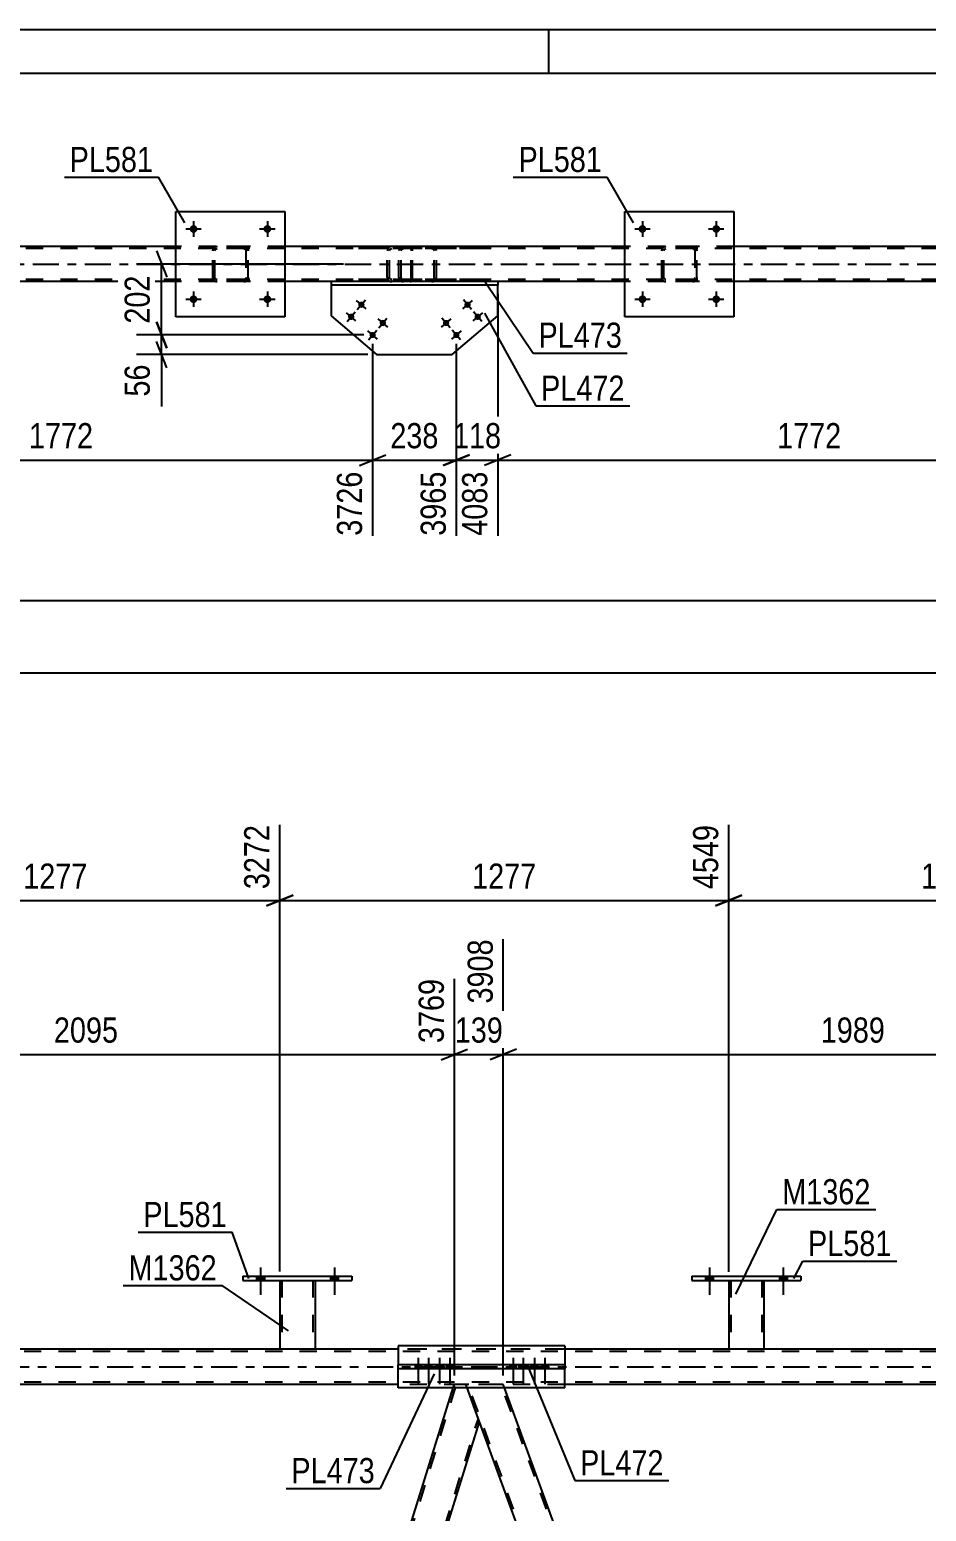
# Model space of a CAD drawing. Header units: millimetres. Extents: x -57 to 784, y -442 to 152.
# Drawn here: x 94.5 to 196.5, y -16.4 to 152.2 of the extents above; entities that cross this region are included whole.
import ezdxf

# ---------------------------------------------------------------- set-up
doc = ezdxf.new("R2010")
doc.units = ezdxf.units.MM
doc.linetypes.add('DXK_LINE_DOT2', pattern=[3.9198, 1.9599, -1.9599])
doc.linetypes.add('DXK_LINE_DOT3', pattern=[5.9187, 2.979, -0.9799, 0.9799, -0.9799])
doc.styles.add('Arial Narrow', font='ARIALN.TTF', dxfattribs={"height": 0.2})

# ---------------------------------------------------------------- blocks, each defined once
blk = doc.blocks.new('Unknown-761523242-1114')
at = {"color": 5, "linetype": 'Continuous'}
for p, q in [((783.59, 152.19), (-57.41, 152.19)), ((153.59, 147.19), (153.59, 152.19)), ((778.59, 147.19), (-52.41, 147.19))]:
    blk.add_line(p, q, dxfattribs=at)
blk = doc.blocks.new('Bolt-761523242-2425 - 2393')
at = {"linetype": 'Continuous'}
for points in [[(144.06, 120.65, -1), (144.61, 121.12, -1)], [(145.22, 119.28, -1), (145.77, 119.75, -1)], [(141.62, 118.58, -1), (142.17, 119.04, -1)], [(142.79, 117.21, -1), (143.34, 117.67, -1)]]:
    blk.add_hatch(color=1, dxfattribs=at).paths.add_polyline_path(points)
at = {"color": 1, "linetype": 'Continuous'}
for p, q in [((144.8, 120.34), (143.86, 121.43)), ((144.88, 121.35), (143.78, 120.42)), ((146.05, 119.98), (144.95, 119.05)), ((145.96, 118.97), (145.03, 120.06)), ((142.44, 119.28), (141.35, 118.34)), ((142.36, 118.26), (141.43, 119.36)), ((143.61, 117.91), (142.51, 116.97)), ((143.53, 116.89), (142.59, 117.99))]:
    blk.add_line(p, q, dxfattribs=at)
blk = doc.blocks.new('Bolt-761523242-2426 - 2393')
at = {"linetype": 'Continuous'}
for points in [[(130.82, 119.75, -1), (131.37, 119.28, -1)], [(131.99, 121.12, -1), (132.53, 120.65, -1)], [(134.42, 119.04, -1), (134.97, 118.58, -1)], [(133.26, 117.67, -1), (133.8, 117.21, -1)]]:
    blk.add_hatch(color=1, dxfattribs=at).paths.add_polyline_path(points)
at = {"color": 1, "linetype": 'Continuous'}
for p, q in [((131.79, 120.34), (132.73, 121.43)), ((131.64, 119.05), (130.55, 119.98)), ((130.63, 118.97), (131.56, 120.06)), ((132.81, 120.42), (131.71, 121.35)), ((135.25, 118.34), (134.15, 119.28)), ((134.23, 118.26), (135.16, 119.36)), ((134.08, 116.97), (132.98, 117.91)), ((133.06, 116.89), (134, 117.99))]:
    blk.add_line(p, q, dxfattribs=at)
blk = doc.blocks.new('Bolt-761523242-2449 - 2393')
at = {"linetype": 'Continuous'}
for points in [[(164.68, 129.51, -1), (163.8, 129.51, -1)], [(173.08, 129.51, -1), (172.2, 129.51, -1)]]:
    blk.add_hatch(color=1, dxfattribs=at).paths.add_polyline_path(points)
at = {"color": 1, "linetype": 'Continuous'}
for p, q in [((164.24, 130.39), (164.24, 128.63)), ((172.64, 130.39), (172.64, 128.63)), ((163.36, 129.51), (165.12, 129.51)), ((171.76, 129.51), (173.52, 129.51))]:
    blk.add_line(p, q, dxfattribs=at)
blk = doc.blocks.new('Bolt-761523242-2450 - 2393')
at = {"linetype": 'Continuous'}
for points in [[(164.68, 121.51, -1), (163.8, 121.51, -1)], [(173.08, 121.51, -1), (172.2, 121.51, -1)]]:
    blk.add_hatch(color=1, dxfattribs=at).paths.add_polyline_path(points)
at = {"color": 1, "linetype": 'Continuous'}
for p, q in [((163.36, 121.51), (165.12, 121.51)), ((164.24, 122.39), (164.24, 120.63)), ((171.76, 121.51), (173.52, 121.51)), ((172.64, 122.39), (172.64, 120.63))]:
    blk.add_line(p, q, dxfattribs=at)
blk = doc.blocks.new('Bolt-761523242-2455 - 2393')
at = {"linetype": 'Continuous'}
for points in [[(113.6, 129.51, -1), (112.72, 129.51, -1)], [(122, 129.51, -1), (121.12, 129.51, -1)]]:
    blk.add_hatch(color=1, dxfattribs=at).paths.add_polyline_path(points)
at = {"color": 1, "linetype": 'Continuous'}
for p, q in [((113.16, 130.39), (113.16, 128.63)), ((121.56, 130.39), (121.56, 128.63)), ((112.28, 129.51), (114.04, 129.51)), ((120.68, 129.51), (122.44, 129.51))]:
    blk.add_line(p, q, dxfattribs=at)
blk = doc.blocks.new('Bolt-761523242-2456 - 2393')
at = {"linetype": 'Continuous'}
for points in [[(113.6, 121.51, -1), (112.72, 121.51, -1)], [(122, 121.51, -1), (121.12, 121.51, -1)]]:
    blk.add_hatch(color=1, dxfattribs=at).paths.add_polyline_path(points)
at = {"color": 1, "linetype": 'Continuous'}
for p, q in [((112.28, 121.51), (114.04, 121.51)), ((113.16, 122.39), (113.16, 120.63)), ((120.68, 121.51), (122.44, 121.51)), ((121.56, 122.39), (121.56, 120.63))]:
    blk.add_line(p, q, dxfattribs=at)
blk = doc.blocks.new('Part-761523242-2513 - 2393')
at = {"color": 2, "linetype": 'Continuous'}
for p, q in [((128.82, 123.11), (128.82, 119.62)), ((147.78, 119.62), (147.78, 123.11)), ((128.82, 119.62), (133.99, 115.21)), ((142.6, 115.21), (147.78, 119.62)), ((133.99, 115.21), (142.6, 115.21))]:
    blk.add_line(p, q, dxfattribs=at)
at = {"color": 7, "linetype": 'DXK_LINE_DOT2'}
blk.add_line((147.78, 123.11), (128.82, 123.11), dxfattribs=at)
blk = doc.blocks.new('Part-761523242-2616 - 2393')
at = {"color": 2, "linetype": 'Continuous'}
for p, q in [((162.24, 119.51), (162.24, 131.51)), ((162.24, 131.51), (174.64, 131.51)), ((174.64, 131.51), (174.64, 119.51)), ((174.64, 119.51), (162.24, 119.51))]:
    blk.add_line(p, q, dxfattribs=at)
blk = doc.blocks.new('Part-761523242-2617 - 2393')
at = {"color": 7, "linetype": 'DXK_LINE_DOT2'}
for p, q in [((166.44, 127.03), (166.48, 127.21)), ((166.48, 127.21), (166.44, 127.03)), ((166.44, 123.99), (166.44, 127.03)), ((166.68, 127.03), (166.7, 127.12)), ((166.68, 123.99), (166.68, 127.03)), ((166.7, 127.12), (166.75, 127.2)), ((166.74, 127.47), (166.92, 127.51)), ((166.92, 127.51), (166.74, 127.47)), ((166.75, 127.2), (166.83, 127.25)), ((166.83, 127.25), (166.92, 127.27)), ((169.96, 127.51), (166.92, 127.51)), ((169.96, 127.27), (166.92, 127.27)), ((169.96, 127.51), (170.14, 127.47)), ((170.14, 127.47), (169.96, 127.51)), ((169.96, 127.27), (170.05, 127.25)), ((170.05, 127.25), (170.13, 127.2)), ((170.13, 127.2), (170.18, 127.12)), ((170.18, 127.12), (170.2, 127.03)), ((170.2, 127.03), (170.2, 123.99)), ((170.4, 127.21), (170.44, 127.03)), ((170.44, 127.03), (170.4, 127.21)), ((170.44, 123.99), (170.44, 127.03)), ((166.48, 123.8), (166.44, 123.99)), ((166.44, 123.99), (166.48, 123.8)), ((166.7, 123.89), (166.68, 123.99)), ((166.75, 123.82), (166.7, 123.89)), ((166.92, 123.51), (166.74, 123.54)), ((166.74, 123.54), (166.92, 123.51)), ((166.83, 123.76), (166.75, 123.82)), ((166.92, 123.75), (166.83, 123.76)), ((169.96, 123.75), (166.92, 123.75)), ((169.96, 123.51), (166.92, 123.51)), ((170.05, 123.76), (169.96, 123.75)), ((170.14, 123.54), (169.96, 123.51)), ((169.96, 123.51), (170.14, 123.54)), ((170.13, 123.82), (170.05, 123.76)), ((170.18, 123.89), (170.13, 123.82)), ((170.2, 123.99), (170.18, 123.89)), ((170.44, 123.99), (170.4, 123.8)), ((170.4, 123.8), (170.44, 123.99))]:
    blk.add_line(p, q, dxfattribs=at)
at = {"color": 7, "linetype": 'DXK_LINE_DOT3'}
blk.add_line((168.44, 125.51), (168.44, 125.51), dxfattribs=at)
at = {"color": 7, "linetype": 'DXK_LINE_DOT2'}
for centre, start, end in [((166.92, 127.03), 112.5, 157.5), ((166.92, 127.03), 112.5, 157.5), ((169.96, 127.03), 22.5, 67.5), ((169.96, 127.03), 22.5, 67.5), ((166.92, 123.99), 202.5, 247.5), ((166.92, 123.99), 202.5, 247.5), ((169.96, 123.99), 292.5, 337.5), ((169.96, 123.99), 292.5, 337.5)]:
    blk.add_arc(centre, 0.48, start, end, dxfattribs=at)
blk = doc.blocks.new('Part-761523242-2634 - 2393')
at = {"color": 2, "linetype": 'Continuous'}
for p, q in [((111.16, 119.51), (111.16, 131.51)), ((111.16, 131.51), (123.56, 131.51)), ((123.56, 131.51), (123.56, 119.51)), ((123.56, 119.51), (111.16, 119.51))]:
    blk.add_line(p, q, dxfattribs=at)
blk = doc.blocks.new('Part-761523242-2635 - 2393')
at = {"color": 7, "linetype": 'DXK_LINE_DOT2'}
for p, q in [((115.36, 127.03), (115.39, 127.21)), ((115.39, 127.21), (115.36, 127.03)), ((115.36, 123.99), (115.36, 127.03)), ((115.6, 127.03), (115.62, 127.12)), ((115.6, 123.99), (115.6, 127.03)), ((115.62, 127.12), (115.67, 127.2)), ((115.65, 127.47), (115.84, 127.51)), ((115.84, 127.51), (115.65, 127.47)), ((115.67, 127.2), (115.75, 127.25)), ((115.75, 127.25), (115.84, 127.27)), ((118.88, 127.51), (115.84, 127.51)), ((118.88, 127.27), (115.84, 127.27)), ((118.88, 127.51), (119.06, 127.47)), ((119.06, 127.47), (118.88, 127.51)), ((118.88, 127.27), (118.97, 127.25)), ((118.97, 127.25), (119.05, 127.2)), ((119.05, 127.2), (119.1, 127.12)), ((119.1, 127.12), (119.12, 127.03)), ((119.12, 127.03), (119.12, 123.99)), ((119.32, 127.21), (119.36, 127.03)), ((119.36, 127.03), (119.32, 127.21)), ((119.36, 123.99), (119.36, 127.03)), ((115.39, 123.8), (115.36, 123.99)), ((115.36, 123.99), (115.39, 123.8)), ((115.62, 123.89), (115.6, 123.99)), ((115.67, 123.82), (115.62, 123.89)), ((115.84, 123.51), (115.65, 123.54)), ((115.65, 123.54), (115.84, 123.51)), ((115.75, 123.76), (115.67, 123.82)), ((115.84, 123.75), (115.75, 123.76)), ((118.88, 123.75), (115.84, 123.75)), ((118.88, 123.51), (115.84, 123.51)), ((118.97, 123.76), (118.88, 123.75)), ((119.06, 123.54), (118.88, 123.51)), ((118.88, 123.51), (119.06, 123.54)), ((119.05, 123.82), (118.97, 123.76)), ((119.1, 123.89), (119.05, 123.82)), ((119.12, 123.99), (119.1, 123.89)), ((119.36, 123.99), (119.32, 123.8)), ((119.32, 123.8), (119.36, 123.99))]:
    blk.add_line(p, q, dxfattribs=at)
at = {"color": 7, "linetype": 'DXK_LINE_DOT3'}
blk.add_line((117.36, 125.51), (117.36, 125.51), dxfattribs=at)
at = {"color": 7, "linetype": 'DXK_LINE_DOT2'}
for centre, start, end in [((115.84, 127.03), 112.5, 157.5), ((115.84, 127.03), 112.5, 157.5), ((118.88, 127.03), 22.5, 67.5), ((118.88, 127.03), 22.5, 67.5), ((115.84, 123.99), 202.5, 247.5), ((115.84, 123.99), 202.5, 247.5), ((118.88, 123.99), 292.5, 337.5), ((118.88, 123.99), 292.5, 337.5)]:
    blk.add_arc(centre, 0.48, start, end, dxfattribs=at)
blk = doc.blocks.new('Part-761523242-2688 - 2393')
at = {"color": 2, "linetype": 'Continuous'}
for p, q in [((147.78, 123.51), (128.82, 123.51)), ((128.82, 123.51), (128.82, 123.11)), ((147.78, 123.51), (147.78, 123.11)), ((147.78, 123.11), (128.82, 123.11))]:
    blk.add_line(p, q, dxfattribs=at)
blk = doc.blocks.new('Part-761523242-2753 - 2393')
at = {"color": 7, "linetype": 'DXK_LINE_DOT2'}
for p, q in [((695.78, 127.27), (35.68, 127.27)), ((123.56, 127.51), (111.16, 127.51)), ((174.64, 127.51), (162.24, 127.51)), ((695.78, 123.75), (35.68, 123.75)), ((123.56, 123.51), (111.16, 123.51)), ((147.78, 123.51), (128.82, 123.51)), ((174.64, 123.51), (162.24, 123.51))]:
    blk.add_line(p, q, dxfattribs=at)
at = {"color": 2, "linetype": 'Continuous'}
for p, q in [((111.16, 127.51), (72.48, 127.51)), ((162.24, 127.51), (123.56, 127.51)), ((213.32, 127.51), (174.64, 127.51)), ((111.16, 123.51), (72.48, 123.51)), ((128.82, 123.51), (123.56, 123.51)), ((162.24, 123.51), (147.78, 123.51)), ((213.32, 123.51), (174.64, 123.51))]:
    blk.add_line(p, q, dxfattribs=at)
at = {"color": 7, "linetype": 'DXK_LINE_DOT3'}
blk.add_line((35.68, 125.51), (705.78, 125.51), dxfattribs=at)
blk = doc.blocks.new('Part-761523242-2763 - 2393')
at = {"color": 7, "linetype": 'DXK_LINE_DOT2'}
for p, q in [((136.57, 127.2), (136.53, 127.03)), ((136.53, 123.99), (136.53, 127.03)), ((136.57, 127.21), (136.57, 127.2)), ((136.79, 127.03), (136.81, 127.12)), ((136.79, 123.99), (136.79, 127.03)), ((136.81, 127.12), (136.86, 127.2)), ((137.04, 127.51), (136.85, 127.47)), ((136.86, 127.2), (136.95, 127.25)), ((136.95, 127.25), (137.04, 127.27)), ((145.38, 127.51), (137.04, 127.51)), ((145.38, 127.27), (137.04, 127.27)), ((140.47, 127.47), (140.28, 127.51)), ((140.28, 127.27), (140.38, 127.25)), ((140.38, 127.25), (140.46, 127.2)), ((140.46, 127.2), (140.51, 127.12)), ((140.51, 127.12), (140.53, 127.03)), ((140.53, 123.99), (140.53, 127.03)), ((140.75, 127.2), (140.75, 127.21)), ((140.79, 127.03), (140.75, 127.2)), ((140.79, 123.99), (140.79, 127.03)), ((136.53, 123.99), (136.55, 123.9)), ((136.55, 123.9), (136.57, 123.8)), ((136.81, 123.9), (136.79, 123.99)), ((136.86, 123.82), (136.81, 123.9)), ((136.85, 123.54), (137.04, 123.51)), ((136.95, 123.77), (136.86, 123.82)), ((137.04, 123.75), (136.95, 123.77)), ((145.38, 123.75), (137.04, 123.75)), ((145.38, 123.51), (137.04, 123.51)), ((140.38, 123.77), (140.28, 123.75)), ((140.28, 123.51), (140.47, 123.54)), ((140.46, 123.82), (140.38, 123.77)), ((140.51, 123.9), (140.46, 123.82)), ((140.53, 123.99), (140.51, 123.9)), ((140.75, 123.8), (140.77, 123.9)), ((140.77, 123.9), (140.79, 123.99))]:
    blk.add_line(p, q, dxfattribs=at)
for centre, start, end in [((137.02, 127.01), 110.7583, 155.68), ((140.3, 127.01), 24.32, 69.2417), ((137.02, 124.01), 204.32, 249.2417), ((140.3, 124.01), 290.7583, 335.68)]:
    blk.add_arc(centre, 0.496, start, end, dxfattribs=at)
blk = doc.blocks.new('Part-761523242-2764 - 2393')
at = {"color": 7, "linetype": 'DXK_LINE_DOT2'}
for p, q in [((137.81, 127.51), (131.35, 127.51)), ((137.81, 127.27), (131.35, 127.27)), ((135.25, 127.2), (135.21, 127.03)), ((135.21, 123.99), (135.21, 127.03)), ((135.25, 127.21), (135.25, 127.2)), ((135.47, 127.03), (135.48, 127.12)), ((135.47, 123.99), (135.47, 127.03)), ((135.48, 127.12), (135.54, 127.2)), ((135.72, 127.51), (135.52, 127.47)), ((135.54, 127.2), (135.62, 127.25)), ((135.62, 127.25), (135.72, 127.27)), ((136.53, 127.27), (136.53, 127.51)), ((137.91, 127.47), (137.81, 127.51)), ((137.81, 127.27), (137.86, 127.25)), ((137.86, 127.25), (137.9, 127.2)), ((137.9, 127.2), (137.93, 127.12)), ((138, 127.37), (137.91, 127.47)), ((137.93, 127.12), (137.94, 127.03)), ((137.94, 123.99), (137.94, 127.03)), ((138.06, 127.21), (138, 127.37)), ((138.08, 127.03), (138.06, 127.21)), ((138.08, 123.99), (138.08, 127.03)), ((137.81, 123.75), (131.35, 123.75)), ((137.81, 123.51), (131.35, 123.51)), ((135.21, 123.99), (135.23, 123.9)), ((135.23, 123.9), (135.25, 123.8)), ((135.48, 123.9), (135.47, 123.99)), ((135.54, 123.82), (135.48, 123.9)), ((135.52, 123.54), (135.72, 123.51)), ((135.62, 123.77), (135.54, 123.82)), ((135.72, 123.75), (135.62, 123.77)), ((136.53, 123.51), (136.53, 123.75)), ((137.86, 123.77), (137.81, 123.75)), ((137.81, 123.51), (137.91, 123.54)), ((137.9, 123.82), (137.86, 123.77)), ((137.93, 123.9), (137.9, 123.82)), ((137.91, 123.54), (138, 123.65)), ((137.94, 123.99), (137.93, 123.9)), ((138, 123.65), (138.06, 123.8)), ((138.06, 123.8), (138.08, 123.99))]:
    blk.add_line(p, q, dxfattribs=at)
for centre, start, end in [((135.7, 127.01), 111.1941, 156.1506), ((135.7, 124), 203.8494, 248.8059)]:
    blk.add_arc(centre, 0.492, start, end, dxfattribs=at)
blk = doc.blocks.new('Part-761523242-6020 - 5969')
at = {"color": 2, "linetype": 'Continuous'}
for p, q in [((155.4, 2.4), (136.44, 2.4)), ((136.44, 2.4), (136.44, 0.24)), ((155.4, 2.4), (155.4, 0.24)), ((136.44, -2.4), (136.44, -0.24)), ((155.4, -2.4), (155.4, -0.24)), ((155.4, -2.4), (136.44, -2.4))]:
    blk.add_line(p, q, dxfattribs=at)
at = {"color": 7, "linetype": 'DXK_LINE_DOT2'}
for p, q in [((136.44, -0.24), (136.44, 0.24)), ((155.4, 0.24), (155.4, -0.24))]:
    blk.add_line(p, q, dxfattribs=at)
blk = doc.blocks.new('Bolt-761523242-6437 - 5969')
at = {"linetype": 'Continuous'}
for points in [[(120.34, 9.84), (121.22, 9.84), (121.22, 10.32), (120.34, 10.32)], [(128.74, 9.84), (129.62, 9.84), (129.62, 10.32), (128.74, 10.32)]]:
    blk.add_hatch(color=1, dxfattribs=at).paths.add_polyline_path(points)
at = {"color": 1, "linetype": 'Continuous'}
for p, q in [((120.34, 10.32), (120.34, 9.84)), ((120.78, 11.32), (120.78, 8.2)), ((121.22, 10.32), (121.22, 9.84)), ((128.74, 10.32), (128.74, 9.84)), ((129.18, 11.32), (129.18, 8.2)), ((129.62, 10.32), (129.62, 9.84))]:
    blk.add_line(p, q, dxfattribs=at)
blk = doc.blocks.new('Part-761523242-6097 - 5969')
at = {"color": 7, "linetype": 'DXK_LINE_DOT2'}
for p, q in [((703.4, 1.76), (8.62, 1.76)), ((664.7, 2), (136.44, 2)), ((155.4, 2), (136.44, 2)), ((703.4, -1.76), (8.62, -1.76)), ((155.4, -2), (136.44, -2))]:
    blk.add_line(p, q, dxfattribs=at)
at = {"color": 2, "linetype": 'Continuous'}
for p, q in [((136.44, 2), (70.26, 2)), ((221.57, 2), (155.4, 2)), ((136.44, -2), (70.26, -2)), ((221.57, -2), (155.4, -2))]:
    blk.add_line(p, q, dxfattribs=at)
at = {"color": 7, "linetype": 'DXK_LINE_DOT3'}
blk.add_line((8.62, 0), (703.4, 0), dxfattribs=at)
blk = doc.blocks.new('Bolt-761523242-6436 - 5969')
at = {"linetype": 'Continuous'}
for points in [[(120.34, 9.84), (121.22, 9.84), (121.22, 10.32), (120.34, 10.32)], [(128.74, 9.84), (129.62, 9.84), (129.62, 10.32), (128.74, 10.32)]]:
    blk.add_hatch(color=1, dxfattribs=at).paths.add_polyline_path(points)
at = {"color": 1, "linetype": 'Continuous'}
for p, q in [((120.34, 10.32), (120.34, 9.84)), ((120.78, 11.32), (120.78, 8.2)), ((121.22, 10.32), (121.22, 9.84)), ((128.74, 10.32), (128.74, 9.84)), ((129.18, 11.32), (129.18, 8.2)), ((129.62, 10.32), (129.62, 9.84))]:
    blk.add_line(p, q, dxfattribs=at)
blk = doc.blocks.new('Part-761523242-6142 - 5969')
at = {"color": 2, "linetype": 'Continuous'}
for p, q in [((227.85, -2.4), (191.27, -119.75)), ((230.84, -6.25), (229.43, -2.4)), ((230.84, -6.25), (194.57, -122.59)), ((191.27, -119.75), (192.3, -122.59))]:
    blk.add_line(p, q, dxfattribs=at)
at = {"color": 7, "linetype": 'DXK_LINE_DOT2'}
for p, q in [((228.22, -2), (191.4, -120.12)), ((227.97, -2), (227.85, -2.4)), ((229.29, -2), (227.97, -2)), ((229.43, -2.4), (229.29, -2)), ((230.7, -5.88), (194.19, -123)), ((192.45, -123), (192.3, -122.59)), ((194.45, -123), (192.45, -123)), ((194.57, -122.59), (194.45, -123))]:
    blk.add_line(p, q, dxfattribs=at)
blk = doc.blocks.new('Part-761523242-6147 - 5969')
at = {"color": 7, "linetype": 'DXK_LINE_DOT2'}
for p, q in [((148.41, -2), (144.15, -2)), ((145.7, -6.25), (144.15, -2)), ((188.45, -123), (144.41, -2)), ((192.2, -123), (148.16, -2)), ((148.56, -2.4), (148.41, -2)), ((192.45, -123), (191.27, -119.75)), ((188.19, -123), (188.05, -122.59)), ((192.45, -123), (188.19, -123))]:
    blk.add_line(p, q, dxfattribs=at)
at = {"color": 2, "linetype": 'Continuous'}
for p, q in [((191.27, -119.75), (148.56, -2.4)), ((188.05, -122.59), (145.7, -6.25))]:
    blk.add_line(p, q, dxfattribs=at)
blk = doc.blocks.new('Part-761523242-6152 - 5969')
at = {"color": 2, "linetype": 'Continuous'}
for p, q in [((106.13, -119.75), (142.71, -2.4)), ((145.7, -6.25), (144.3, -2.4)), ((109.44, -122.59), (145.7, -6.25)), ((106.13, -119.75), (107.17, -122.59))]:
    blk.add_line(p, q, dxfattribs=at)
at = {"color": 7, "linetype": 'DXK_LINE_DOT2'}
for p, q in [((106.27, -120.12), (143.09, -2)), ((142.71, -2.4), (142.84, -2)), ((144.15, -2), (142.84, -2)), ((144.3, -2.4), (144.15, -2)), ((109.06, -123), (145.57, -5.88)), ((107.32, -123), (107.17, -122.59)), ((109.31, -123), (107.32, -123)), ((109.31, -123), (109.44, -122.59))]:
    blk.add_line(p, q, dxfattribs=at)
blk = doc.blocks.new('Part-761523242-6162 - 5969')
at = {"color": 7, "linetype": 'DXK_LINE_DOT2'}
for p, q in [((63.28, -2), (59.02, -2)), ((59.16, -2.4), (59.02, -2)), ((103.32, -123), (59.27, -2)), ((107.06, -123), (63.02, -2)), ((63.42, -2.4), (63.28, -2)), ((107.32, -123), (106.13, -119.75)), ((103.06, -123), (102.91, -122.59)), ((107.32, -123), (103.06, -123))]:
    blk.add_line(p, q, dxfattribs=at)
at = {"color": 2, "linetype": 'Continuous'}
for p, q in [((102.91, -122.59), (59.16, -2.4)), ((106.13, -119.75), (63.42, -2.4))]:
    blk.add_line(p, q, dxfattribs=at)
blk = doc.blocks.new('Part-761523242-6192 - 5969')
at = {"color": 2, "linetype": 'Continuous'}
for p, q in [((122.98, 9.84), (122.98, 2)), ((126.98, 9.84), (126.98, 2)), ((126.94, 2), (122.98, 2)), ((126.98, 2), (126.94, 2))]:
    blk.add_line(p, q, dxfattribs=at)
at = {"color": 7, "linetype": 'DXK_LINE_DOT2'}
for p, q in [((122.98, 9.84), (126.98, 9.84)), ((122.98, 9.84), (122.98, 9.84)), ((122.98, 9.84), (122.98, 9.84)), ((123.22, 9.84), (123.22, 2)), ((126.74, 9.84), (126.74, 2)), ((126.98, 9.84), (126.98, 9.84)), ((126.98, 9.84), (126.98, 9.84)), ((126.72, 2), (126.74, 2)), ((126.98, 2), (126.98, 2))]:
    blk.add_line(p, q, dxfattribs=at)
blk = doc.blocks.new('Part-761523242-6197 - 5969')
at = {"color": 2, "linetype": 'Continuous'}
for p, q in [((118.78, 10.32), (118.78, 9.84)), ((118.78, 10.32), (131.18, 10.32)), ((131.18, 10.32), (131.18, 9.84)), ((118.78, 9.84), (131.18, 9.84))]:
    blk.add_line(p, q, dxfattribs=at)
blk = doc.blocks.new('Part-761523242-6222 - 5969')
at = {"color": 2, "linetype": 'Continuous'}
for p, q in [((174.06, 9.84), (174.06, 2)), ((178.06, 9.84), (178.06, 2)), ((178.02, 2), (174.06, 2)), ((178.06, 2), (178.02, 2))]:
    blk.add_line(p, q, dxfattribs=at)
at = {"color": 7, "linetype": 'DXK_LINE_DOT2'}
for p, q in [((174.06, 9.84), (178.06, 9.84)), ((174.06, 9.84), (174.06, 9.84)), ((174.06, 9.84), (174.06, 9.84)), ((174.3, 9.84), (174.3, 2)), ((177.82, 9.84), (177.82, 2)), ((178.06, 9.84), (178.06, 9.84)), ((178.06, 9.84), (178.06, 9.84)), ((177.8, 2), (177.82, 2)), ((178.06, 2), (178.06, 2))]:
    blk.add_line(p, q, dxfattribs=at)
blk = doc.blocks.new('Part-761523242-6227 - 5969')
at = {"color": 2, "linetype": 'Continuous'}
for p, q in [((169.86, 10.32), (169.86, 9.84)), ((169.86, 10.32), (182.26, 10.32)), ((182.26, 10.32), (182.26, 9.84)), ((169.86, 9.84), (182.26, 9.84))]:
    blk.add_line(p, q, dxfattribs=at)
blk = doc.blocks.new('Bolt-761523242-6466 - 5969')
at = {"linetype": 'Continuous'}
for points in [[(139.08, 0.24), (138.36, 0.24), (138.36, -0.24), (139.08, -0.24)], [(140.24, 0.24), (139.52, 0.24), (139.52, -0.24), (140.24, -0.24)], [(141.51, 0.24), (140.79, 0.24), (140.79, -0.24), (141.51, -0.24)], [(142.68, 0.24), (141.96, 0.24), (141.96, -0.24), (142.68, -0.24)]]:
    blk.add_hatch(color=1, dxfattribs=at).paths.add_polyline_path(points)
at = {"color": 1, "linetype": 'Continuous'}
for p, q in [((138.36, 0.24), (138.36, -0.24)), ((138.72, 1.04), (138.72, -1.96)), ((139.08, 0.24), (139.08, -0.24)), ((139.52, 0.24), (139.52, -0.24)), ((139.88, 1.04), (139.88, -1.96)), ((140.24, 0.24), (140.24, -0.24)), ((140.79, 0.24), (140.79, -0.24)), ((141.15, 1.04), (141.15, -1.96)), ((141.51, 0.24), (141.51, -0.24)), ((141.96, 0.24), (141.96, -0.24)), ((142.32, 1.04), (142.32, -1.96)), ((142.68, 0.24), (142.68, -0.24))]:
    blk.add_line(p, q, dxfattribs=at)
blk = doc.blocks.new('Part-761523242-6358 - 5969')
at = {"color": 2, "linetype": 'Continuous'}
for p, q in [((136.44, -0.24), (136.44, 0.24)), ((155.4, 0.24), (136.44, 0.24)), ((141.62, -0.24), (141.62, 0.24)), ((150.22, -0.24), (150.22, 0.24)), ((155.4, -0.24), (155.4, 0.24)), ((155.4, -0.24), (136.44, -0.24))]:
    blk.add_line(p, q, dxfattribs=at)
blk = doc.blocks.new('Bolt-761523242-6442 - 5969')
at = {"linetype": 'Continuous'}
for points in [[(171.42, 9.84), (172.3, 9.84), (172.3, 10.32), (171.42, 10.32)], [(179.82, 9.84), (180.7, 9.84), (180.7, 10.32), (179.82, 10.32)]]:
    blk.add_hatch(color=1, dxfattribs=at).paths.add_polyline_path(points)
at = {"color": 1, "linetype": 'Continuous'}
for p, q in [((171.42, 10.32), (171.42, 9.84)), ((171.86, 11.32), (171.86, 8.2)), ((172.3, 10.32), (172.3, 9.84)), ((179.82, 10.32), (179.82, 9.84)), ((180.26, 11.32), (180.26, 8.2)), ((180.7, 10.32), (180.7, 9.84))]:
    blk.add_line(p, q, dxfattribs=at)
blk = doc.blocks.new('Bolt-761523242-6443 - 5969')
at = {"linetype": 'Continuous'}
for points in [[(171.42, 9.84), (172.3, 9.84), (172.3, 10.32), (171.42, 10.32)], [(179.82, 9.84), (180.7, 9.84), (180.7, 10.32), (179.82, 10.32)]]:
    blk.add_hatch(color=1, dxfattribs=at).paths.add_polyline_path(points)
at = {"color": 1, "linetype": 'Continuous'}
for p, q in [((171.42, 10.32), (171.42, 9.84)), ((171.86, 11.32), (171.86, 8.2)), ((172.3, 10.32), (172.3, 9.84)), ((179.82, 10.32), (179.82, 9.84)), ((180.26, 11.32), (180.26, 8.2)), ((180.7, 10.32), (180.7, 9.84))]:
    blk.add_line(p, q, dxfattribs=at)
blk = doc.blocks.new('Bolt-761523242-6467 - 5969')
at = {"linetype": 'Continuous'}
for points in [[(149.88, 0.24), (149.16, 0.24), (149.16, -0.24), (149.88, -0.24)], [(151.04, 0.24), (150.32, 0.24), (150.32, -0.24), (151.04, -0.24)], [(152.31, 0.24), (151.59, 0.24), (151.59, -0.24), (152.31, -0.24)], [(153.48, 0.24), (152.76, 0.24), (152.76, -0.24), (153.48, -0.24)]]:
    blk.add_hatch(color=1, dxfattribs=at).paths.add_polyline_path(points)
at = {"color": 1, "linetype": 'Continuous'}
for p, q in [((149.16, 0.24), (149.16, -0.24)), ((149.52, 1.04), (149.52, -1.96)), ((149.88, 0.24), (149.88, -0.24)), ((150.32, 0.24), (150.32, -0.24)), ((150.68, 1.04), (150.68, -1.96)), ((151.04, 0.24), (151.04, -0.24)), ((151.59, 0.24), (151.59, -0.24)), ((151.95, 1.04), (151.95, -1.96)), ((152.31, 0.24), (152.31, -0.24)), ((152.76, 0.24), (152.76, -0.24)), ((153.12, 1.04), (153.12, -1.96)), ((153.48, 0.24), (153.48, -0.24))]:
    blk.add_line(p, q, dxfattribs=at)
blk = doc.blocks.new('StraightDimension-761523242-29804 - 2393')
at = {"color": 7, "linetype": 'Continuous'}
for p, q in [((62.64, 122.11), (62.64, 94.59)), ((133.53, 116.44), (133.53, 94.59)), ((64.14, 103.8), (61.14, 102.6)), ((62.64, 103.2), (133.53, 103.2)), ((132.03, 102.6), (135.03, 103.8))]:
    blk.add_line(p, q, dxfattribs=at)
at = {"color": 0}
blk.add_wipeout([(102.34, 103.95), (102.34, 108.15), (93.83, 108.15), (93.83, 103.95)], dxfattribs=at)
at = {"color": 0, "linetype": 'Continuous'}
blk.add_wipeout([(132.93, 102.5), (128.73, 102.5), (128.73, 93.99), (132.93, 93.99)], dxfattribs=at)
at = {"color": 3, "style": 'Arial Narrow'}
blk.add_text('1772', height=2.863, dxfattribs=at).set_placement((94.43, 104.55))
at = {"color": 3, "linetype": 'Continuous', "style": 'Arial Narrow'}
blk.add_text('3726', height=2.863, rotation=90.0002, dxfattribs=at).set_placement((132.33, 94.59))
blk = doc.blocks.new('StraightDimension-761523242-29801 - 2393')
at = {"color": 7, "linetype": 'Continuous'}
for p, q in [((147.78, 122.11), (147.78, 94.59)), ((218.66, 116.44), (218.66, 94.59)), ((149.28, 103.8), (146.28, 102.6)), ((147.78, 103.2), (218.66, 103.2)), ((217.16, 102.6), (220.16, 103.8))]:
    blk.add_line(p, q, dxfattribs=at)
at = {"color": 0}
blk.add_wipeout([(187.48, 103.95), (187.48, 108.15), (178.96, 108.15), (178.96, 103.95)], dxfattribs=at)
at = {"color": 0, "linetype": 'Continuous'}
blk.add_wipeout([(218.06, 102.5), (213.86, 102.5), (213.86, 93.99), (218.06, 93.99)], dxfattribs=at)
at = {"color": 3, "style": 'Arial Narrow'}
blk.add_text('1772', height=2.863, dxfattribs=at).set_placement((179.56, 104.55))
at = {"color": 3, "linetype": 'Continuous', "style": 'Arial Narrow'}
blk.add_text('5855', height=2.863, rotation=90.0002, dxfattribs=at).set_placement((217.46, 94.59))
blk = doc.blocks.new('StraightDimension-761523242-3595 - 2393')
at = {"color": 7, "linetype": 'Continuous'}
blk.add_line((-2.08, 79), (696.42, 79), dxfattribs=at)
blk = doc.blocks.new('StraightDimension-761523242-11107 - 2393')
at = {"color": 7, "linetype": 'Continuous'}
blk.add_line((-1.44, 87.22), (695.78, 87.22), dxfattribs=at)
blk = doc.blocks.new('StraightDimension-761523242-30078 - 2393')
at = {"color": 7, "linetype": 'Continuous'}
for p, q in [((108.93, 118.94), (110.13, 115.94)), ((132.53, 117.44), (106.68, 117.44)), ((110.13, 113.71), (108.93, 116.71)), ((109.53, 115.21), (109.53, 117.44)), ((132.99, 115.21), (106.68, 115.21))]:
    blk.add_line(p, q, dxfattribs=at)
at = {"color": 0}
blk.add_wipeout([(108.78, 114.68), (104.58, 114.68), (104.58, 109.83), (108.78, 109.83)], dxfattribs=at)
at = {"color": 7, "linetype": 'Continuous'}
blk.add_line((109.53, 115.21), (109.53, 109.3), dxfattribs=at)
blk.add_line((109.53, 115.21), (109.53, 109.3), dxfattribs=at)
at = {"color": 3, "style": 'Arial Narrow'}
blk.add_text('56', height=2.863, rotation=90.0002, dxfattribs=at).set_placement((108.18, 110.43))
blk = doc.blocks.new('StraightDimension-761523242-29802 - 2393')
at = {"color": 7, "linetype": 'Continuous'}
for p, q in [((147.78, 122.11), (147.78, 94.59)), ((143.06, 116.44), (143.06, 94.59)), ((141.56, 102.6), (144.56, 103.8)), ((143.06, 103.2), (147.78, 103.2)), ((149.28, 103.8), (146.28, 102.6))]:
    blk.add_line(p, q, dxfattribs=at)
at = {"color": 0}
blk.add_wipeout([(148.76, 103.95), (148.76, 108.15), (142.08, 108.15), (142.08, 103.95)], dxfattribs=at)
at = {"color": 0, "linetype": 'Continuous'}
blk.add_wipeout([(147.18, 102.5), (142.98, 102.5), (142.98, 93.99), (147.18, 93.99)], dxfattribs=at)
at = {"color": 3, "style": 'Arial Narrow'}
blk.add_text('118', height=2.863, dxfattribs=at).set_placement((142.68, 104.55))
at = {"color": 3, "linetype": 'Continuous', "style": 'Arial Narrow'}
blk.add_text('4083', height=2.863, rotation=90.0002, dxfattribs=at).set_placement((146.58, 94.59))
blk = doc.blocks.new('StraightDimension-761523242-29803 - 2393')
at = {"color": 7, "linetype": 'Continuous'}
for p, q in [((133.53, 116.44), (133.53, 94.59)), ((143.06, 116.44), (143.06, 94.59)), ((132.03, 102.6), (135.03, 103.8)), ((133.53, 103.2), (143.06, 103.2)), ((144.56, 103.8), (141.56, 102.6))]:
    blk.add_line(p, q, dxfattribs=at)
at = {"color": 0}
blk.add_wipeout([(141.64, 103.95), (141.64, 108.15), (134.95, 108.15), (134.95, 103.95)], dxfattribs=at)
at = {"color": 0, "linetype": 'Continuous'}
blk.add_wipeout([(142.46, 102.5), (138.26, 102.5), (138.26, 93.99), (142.46, 93.99)], dxfattribs=at)
at = {"color": 3, "style": 'Arial Narrow'}
blk.add_text('238', height=2.863, dxfattribs=at).set_placement((135.55, 104.55))
at = {"color": 3, "linetype": 'Continuous', "style": 'Arial Narrow'}
blk.add_text('3965', height=2.863, rotation=90.0002, dxfattribs=at).set_placement((141.86, 94.59))
blk = doc.blocks.new('StraightDimension-761523242-30077 - 2393')
at = {"color": 7, "linetype": 'Continuous'}
for p, q in [((108.93, 127.01), (110.13, 124.01)), ((130.21, 125.51), (106.68, 125.51)), ((109.53, 117.44), (109.53, 125.51)), ((110.13, 115.94), (108.93, 118.94)), ((132.53, 117.44), (106.68, 117.44))]:
    blk.add_line(p, q, dxfattribs=at)
at = {"color": 0}
blk.add_wipeout([(108.78, 124.82), (104.58, 124.82), (104.58, 118.13), (108.78, 118.13)], dxfattribs=at)
at = {"color": 3, "style": 'Arial Narrow'}
blk.add_text('202', height=2.863, rotation=90.0002, dxfattribs=at).set_placement((108.18, 118.73))
blk = doc.blocks.new('StraightDimension-761523242-13678 - 5969')
at = {"color": 7, "linetype": 'Continuous'}
for p, q in [((174.06, 10.83), (174.06, 61.68)), ((225.14, 10.82), (225.14, 61.68)), ((175.56, 53.67), (172.56, 52.47)), ((174.06, 53.07), (225.14, 53.07)), ((223.64, 52.47), (226.64, 53.67))]:
    blk.add_line(p, q, dxfattribs=at)
at = {"color": 0, "linetype": 'Continuous'}
blk.add_wipeout([(224.54, 62.28), (220.34, 62.28), (220.34, 53.77), (224.54, 53.77)], dxfattribs=at)
at = {"color": 0}
blk.add_wipeout([(203.86, 53.82), (203.86, 58.02), (195.35, 58.02), (195.35, 53.82)], dxfattribs=at)
at = {"color": 3, "linetype": 'Continuous', "style": 'Arial Narrow'}
blk.add_text('5826', height=2.863, rotation=90.0002, dxfattribs=at).set_placement((223.94, 54.37))
at = {"color": 3, "style": 'Arial Narrow'}
blk.add_text('1277', height=2.863, dxfattribs=at).set_placement((195.95, 54.42))
blk = doc.blocks.new('StraightDimension-761523242-23388 - 5969')
at = {"color": 7, "linetype": 'Continuous'}
for p, q in [((148.41, -1), (148.41, 48.66)), ((227.97, -1), (227.97, 44.16)), ((149.91, 36.15), (146.91, 34.95)), ((148.41, 35.55), (227.97, 35.55)), ((226.47, 34.95), (229.47, 36.15))]:
    blk.add_line(p, q, dxfattribs=at)
at = {"color": 0, "linetype": 'Continuous'}
blk.add_wipeout([(227.37, 44.76), (223.17, 44.76), (223.17, 36.25), (227.37, 36.25)], dxfattribs=at)
at = {"color": 0}
blk.add_wipeout([(192.45, 36.3), (192.45, 40.5), (183.93, 40.5), (183.93, 36.3)], dxfattribs=at)
at = {"color": 3, "linetype": 'Continuous', "style": 'Arial Narrow'}
blk.add_text('5897', height=2.863, rotation=90.0002, dxfattribs=at).set_placement((226.77, 36.85))
at = {"color": 3, "style": 'Arial Narrow'}
blk.add_text('1989', height=2.863, dxfattribs=at).set_placement((184.53, 36.9))
blk = doc.blocks.new('StraightDimension-761523242-13679 - 5969')
at = {"color": 7, "linetype": 'Continuous'}
for p, q in [((122.98, 10.84), (122.98, 61.68)), ((174.06, 10.83), (174.06, 61.68)), ((124.48, 53.67), (121.48, 52.47)), ((122.98, 53.07), (174.06, 53.07)), ((172.56, 52.47), (175.56, 53.67))]:
    blk.add_line(p, q, dxfattribs=at)
at = {"color": 0, "linetype": 'Continuous'}
blk.add_wipeout([(173.46, 62.28), (169.26, 62.28), (169.26, 53.77), (173.46, 53.77)], dxfattribs=at)
at = {"color": 0}
blk.add_wipeout([(152.78, 53.82), (152.78, 58.02), (144.26, 58.02), (144.26, 53.82)], dxfattribs=at)
at = {"color": 3, "linetype": 'Continuous', "style": 'Arial Narrow'}
blk.add_text('4549', height=2.863, rotation=90.0002, dxfattribs=at).set_placement((172.86, 54.37))
at = {"color": 3, "style": 'Arial Narrow'}
blk.add_text('1277', height=2.863, dxfattribs=at).set_placement((144.86, 54.42))
blk = doc.blocks.new('StraightDimension-761523242-13680 - 5969')
at = {"color": 7, "linetype": 'Continuous'}
for p, q in [((71.9, 10.83), (71.9, 61.68)), ((122.98, 10.84), (122.98, 61.68)), ((73.4, 53.67), (70.4, 52.47)), ((71.9, 53.07), (122.98, 53.07)), ((121.48, 52.47), (124.48, 53.67))]:
    blk.add_line(p, q, dxfattribs=at)
at = {"color": 0, "linetype": 'Continuous'}
blk.add_wipeout([(122.38, 62.28), (118.18, 62.28), (118.18, 53.77), (122.38, 53.77)], dxfattribs=at)
at = {"color": 0}
blk.add_wipeout([(101.7, 53.82), (101.7, 58.02), (93.18, 58.02), (93.18, 53.82)], dxfattribs=at)
at = {"color": 3, "linetype": 'Continuous', "style": 'Arial Narrow'}
blk.add_text('3272', height=2.863, rotation=90.0002, dxfattribs=at).set_placement((121.78, 54.37))
at = {"color": 3, "style": 'Arial Narrow'}
blk.add_text('1277', height=2.863, dxfattribs=at).set_placement((93.78, 54.42))
blk = doc.blocks.new('StraightDimension-761523242-23389 - 5969')
at = {"color": 7, "linetype": 'Continuous'}
for p, q in [((148.41, -1), (148.41, 48.66)), ((142.84, -1), (142.84, 44.16)), ((141.34, 34.95), (144.34, 36.15)), ((142.84, 35.55), (148.41, 35.55)), ((149.91, 36.15), (146.91, 34.95))]:
    blk.add_line(p, q, dxfattribs=at)
at = {"color": 0}
blk.add_wipeout([(148.97, 36.3), (148.97, 40.5), (142.28, 40.5), (142.28, 36.3)], dxfattribs=at)
at = {"color": 3, "style": 'Arial Narrow'}
blk.add_text('139', height=2.863, dxfattribs=at).set_placement((142.88, 36.9))
at = {"color": 0, "linetype": 'Continuous'}
blk.add_wipeout([(147.81, 49.26), (143.61, 49.26), (143.61, 40.75), (147.81, 40.75)], dxfattribs=at)
at = {"color": 3, "linetype": 'Continuous', "style": 'Arial Narrow'}
blk.add_text('3908', height=2.863, rotation=90.0002, dxfattribs=at).set_placement((147.21, 41.35))
blk = doc.blocks.new('StraightDimension-761523242-23390 - 5969')
at = {"color": 7, "linetype": 'Continuous'}
for p, q in [((59.02, -1), (59.02, 44.16)), ((142.84, -1), (142.84, 44.16)), ((60.52, 36.15), (57.52, 34.95)), ((59.02, 35.55), (142.84, 35.55)), ((141.34, 34.95), (144.34, 36.15))]:
    blk.add_line(p, q, dxfattribs=at)
at = {"color": 0, "linetype": 'Continuous'}
blk.add_wipeout([(142.24, 44.76), (138.04, 44.76), (138.04, 36.25), (142.24, 36.25)], dxfattribs=at)
at = {"color": 0}
blk.add_wipeout([(105.18, 36.3), (105.18, 40.5), (96.67, 40.5), (96.67, 36.3)], dxfattribs=at)
at = {"color": 3, "linetype": 'Continuous', "style": 'Arial Narrow'}
blk.add_text('3769', height=2.863, rotation=90.0002, dxfattribs=at).set_placement((141.64, 36.85))
at = {"color": 3, "style": 'Arial Narrow'}
blk.add_text('2095', height=2.863, dxfattribs=at).set_placement((97.27, 36.9))
blk = doc.blocks.new('Mark-761523242-2509 - 2393')
at = {"color": 0}
blk.add_wipeout([(162.22, 109.96), (162.22, 112.96), (152.71, 112.96), (152.71, 109.96)], dxfattribs=at)
blk.add_wipeout([(162.22, 109.96), (162.22, 112.96), (152.71, 112.96), (152.71, 109.96)], dxfattribs=at)
at = {"color": 30, "linetype": 'Continuous'}
for p, q in [((146.26, 119.93), (152.11, 109.36)), ((152.11, 109.36), (162.82, 109.36))]:
    blk.add_line(p, q, dxfattribs=at)
at = {"color": 3, "style": 'Arial Narrow'}
blk.add_text('PL472', height=2.863, dxfattribs=at).set_placement((152.71, 109.96))
blk = doc.blocks.new('Mark-761523242-2612 - 2393')
at = {"color": 0}
blk.add_wipeout([(159.64, 135.99), (159.64, 138.99), (150.14, 138.99), (150.14, 135.99)], dxfattribs=at)
blk.add_wipeout([(159.64, 135.99), (159.64, 138.99), (150.14, 138.99), (150.14, 135.99)], dxfattribs=at)
at = {"color": 30, "linetype": 'Continuous'}
for p in [(149.54, 135.39), (163.24, 130.19)]:
    blk.add_line(p, (160.24, 135.39), dxfattribs=at)
at = {"color": 3, "style": 'Arial Narrow'}
blk.add_text('PL581', height=2.863, dxfattribs=at).set_placement((150.14, 135.99))
blk = doc.blocks.new('Mark-761523242-2630 - 2393')
at = {"color": 0}
blk.add_wipeout([(108.56, 135.99), (108.56, 138.99), (99.06, 138.99), (99.06, 135.99)], dxfattribs=at)
blk.add_wipeout([(108.56, 135.99), (108.56, 138.99), (99.06, 138.99), (99.06, 135.99)], dxfattribs=at)
at = {"color": 30, "linetype": 'Continuous'}
for p in [(98.46, 135.39), (112.16, 130.19)]:
    blk.add_line(p, (109.16, 135.39), dxfattribs=at)
at = {"color": 3, "style": 'Arial Narrow'}
blk.add_text('PL581', height=2.863, dxfattribs=at).set_placement((99.06, 135.99))
blk = doc.blocks.new('Mark-761523242-2684 - 2393')
at = {"color": 0}
blk.add_wipeout([(161.91, 115.99), (161.91, 118.99), (152.41, 118.99), (152.41, 115.99)], dxfattribs=at)
blk.add_wipeout([(161.91, 115.99), (161.91, 118.99), (152.41, 118.99), (152.41, 115.99)], dxfattribs=at)
at = {"color": 30, "linetype": 'Continuous'}
for p, q in [((146.33, 123.48), (151.81, 115.39)), ((151.81, 115.39), (162.51, 115.39))]:
    blk.add_line(p, q, dxfattribs=at)
at = {"color": 3, "style": 'Arial Narrow'}
blk.add_text('PL473', height=2.863, dxfattribs=at).set_placement((152.41, 115.99))
blk = doc.blocks.new('Mark-761523242-6354 - 5969')
at = {"color": 0}
blk.add_wipeout([(166.65, -12.35), (166.65, -9.35), (157.15, -9.35), (157.15, -12.35)], dxfattribs=at)
blk.add_wipeout([(166.65, -12.35), (166.65, -9.35), (157.15, -9.35), (157.15, -12.35)], dxfattribs=at)
at = {"color": 30, "linetype": 'Continuous'}
for p, q in [((151.12, 0.24), (156.55, -12.95)), ((156.55, -12.95), (167.25, -12.95))]:
    blk.add_line(p, q, dxfattribs=at)
at = {"color": 3, "style": 'Arial Narrow'}
blk.add_text('PL472', height=2.863, dxfattribs=at).set_placement((157.15, -12.35))
blk = doc.blocks.new('Mark-761523242-6016 - 5969')
at = {"color": 0}
blk.add_wipeout([(133.79, -13.24), (133.79, -10.24), (124.29, -10.24), (124.29, -13.24)], dxfattribs=at)
blk.add_wipeout([(133.79, -13.24), (133.79, -10.24), (124.29, -10.24), (124.29, -13.24)], dxfattribs=at)
at = {"color": 30, "linetype": 'Continuous'}
for p in [(140.53, -0.79), (123.69, -13.84)]:
    blk.add_line(p, (134.39, -13.84), dxfattribs=at)
at = {"color": 3, "style": 'Arial Narrow'}
blk.add_text('PL473', height=2.863, dxfattribs=at).set_placement((124.29, -13.24))
blk = doc.blocks.new('Mark-761523242-6188 - 5969')
at = {"color": 0}
blk.add_wipeout([(115.81, 9.84), (115.81, 12.84), (105.76, 12.84), (105.76, 9.84)], dxfattribs=at)
blk.add_wipeout([(115.81, 9.84), (115.81, 12.84), (105.76, 12.84), (105.76, 9.84)], dxfattribs=at)
at = {"color": 30, "linetype": 'Continuous'}
for p in [(105.16, 9.24), (123.96, 4.11)]:
    blk.add_line(p, (116.41, 9.24), dxfattribs=at)
at = {"color": 3, "style": 'Arial Narrow'}
blk.add_text('M1362', height=2.863, dxfattribs=at).set_placement((105.76, 9.84))
blk = doc.blocks.new('Mark-761523242-6193 - 5969')
at = {"color": 0}
blk.add_wipeout([(116.94, 15.91), (116.94, 18.91), (107.44, 18.91), (107.44, 15.91)], dxfattribs=at)
blk.add_wipeout([(116.94, 15.91), (116.94, 18.91), (107.44, 18.91), (107.44, 15.91)], dxfattribs=at)
at = {"color": 30, "linetype": 'Continuous'}
for p in [(106.84, 15.31), (119.46, 10.07)]:
    blk.add_line(p, (117.54, 15.31), dxfattribs=at)
at = {"color": 3, "style": 'Arial Narrow'}
blk.add_text('PL581', height=2.863, dxfattribs=at).set_placement((107.44, 15.91))
blk = doc.blocks.new('Mark-761523242-6218 - 5969')
at = {"color": 0}
blk.add_wipeout([(190.2, 18.5), (190.2, 21.5), (180.15, 21.5), (180.15, 18.5)], dxfattribs=at)
blk.add_wipeout([(190.2, 18.5), (190.2, 21.5), (180.15, 21.5), (180.15, 18.5)], dxfattribs=at)
at = {"color": 30, "linetype": 'Continuous'}
for p, q in [((174.87, 8.26), (179.55, 17.9)), ((179.55, 17.9), (190.8, 17.9))]:
    blk.add_line(p, q, dxfattribs=at)
at = {"color": 3, "style": 'Arial Narrow'}
blk.add_text('M1362', height=2.863, dxfattribs=at).set_placement((180.15, 18.5))
blk = doc.blocks.new('Mark-761523242-6223 - 5969')
at = {"color": 0}
blk.add_wipeout([(192.58, 12.62), (192.58, 15.62), (183.08, 15.62), (183.08, 12.62)], dxfattribs=at)
blk.add_wipeout([(192.58, 12.62), (192.58, 15.62), (183.08, 15.62), (183.08, 12.62)], dxfattribs=at)
at = {"color": 30, "linetype": 'Continuous'}
for p, q in [((181.45, 10.04), (182.48, 12.02)), ((182.48, 12.02), (193.18, 12.02))]:
    blk.add_line(p, q, dxfattribs=at)
at = {"color": 3, "style": 'Arial Narrow'}
blk.add_text('PL581', height=2.863, dxfattribs=at).set_placement((183.08, 12.62))

msp = doc.modelspace()

# ---------------------------------------------------------------- block references
for name in ['Unknown-761523242-1114', 'Part-761523242-2634 - 2393', 'Bolt-761523242-2455 - 2393', 'Part-761523242-2616 - 2393', 'Bolt-761523242-2449 - 2393', 'Part-761523242-2753 - 2393', 'Part-761523242-2635 - 2393', 'Part-761523242-2764 - 2393', 'Part-761523242-2763 - 2393', 'Part-761523242-2617 - 2393', 'Part-761523242-2688 - 2393', 'Bolt-761523242-2456 - 2393', 'Part-761523242-2513 - 2393', 'Bolt-761523242-2426 - 2393', 'Bolt-761523242-2425 - 2393', 'Bolt-761523242-2450 - 2393', 'Part-761523242-6197 - 5969', 'Bolt-761523242-6437 - 5969', 'Bolt-761523242-6436 - 5969', 'Part-761523242-6227 - 5969', 'Bolt-761523242-6442 - 5969', 'Bolt-761523242-6443 - 5969', 'Part-761523242-6192 - 5969', 'Part-761523242-6222 - 5969', 'Part-761523242-6097 - 5969', 'Part-761523242-6020 - 5969', 'Part-761523242-6358 - 5969', 'Bolt-761523242-6466 - 5969', 'Bolt-761523242-6467 - 5969', 'Part-761523242-6162 - 5969', 'Part-761523242-6152 - 5969', 'Part-761523242-6147 - 5969', 'Part-761523242-6142 - 5969']:
    msp.add_blockref(name, (0, 0))

# ---------------------------------------------------------------- next in the draw order: block references
for name in ['Mark-761523242-2630 - 2393', 'Mark-761523242-2612 - 2393', 'StraightDimension-761523242-29804 - 2393', 'StraightDimension-761523242-29801 - 2393', 'StraightDimension-761523242-13678 - 5969']:
    msp.add_blockref(name, (0, 0))

# ---------------------------------------------------------------- next in the draw order: block references
for name in ['StraightDimension-761523242-3595 - 2393', 'StraightDimension-761523242-23388 - 5969']:
    msp.add_blockref(name, (0, 0))

# ---------------------------------------------------------------- next in the draw order: block references
for name in ['StraightDimension-761523242-11107 - 2393', 'StraightDimension-761523242-13679 - 5969', 'Mark-761523242-6354 - 5969']:
    msp.add_blockref(name, (0, 0))

# ---------------------------------------------------------------- next in the draw order: block references
for name in ['StraightDimension-761523242-29802 - 2393', 'StraightDimension-761523242-30078 - 2393', 'StraightDimension-761523242-13680 - 5969', 'StraightDimension-761523242-23389 - 5969', 'Mark-761523242-6218 - 5969']:
    msp.add_blockref(name, (0, 0))

# ---------------------------------------------------------------- next in the draw order: block references
for name in ['Mark-761523242-2509 - 2393', 'StraightDimension-761523242-29803 - 2393', 'StraightDimension-761523242-23390 - 5969', 'Mark-761523242-6223 - 5969']:
    msp.add_blockref(name, (0, 0))

# ---------------------------------------------------------------- next in the draw order: block references
for name in ['StraightDimension-761523242-30077 - 2393', 'Mark-761523242-2684 - 2393', 'Mark-761523242-6188 - 5969', 'Mark-761523242-6016 - 5969']:
    msp.add_blockref(name, (0, 0))

# ---------------------------------------------------------------- next in the draw order: block references
msp.add_blockref('Mark-761523242-6193 - 5969', (0, 0))

doc.saveas('drawing.dxf')
